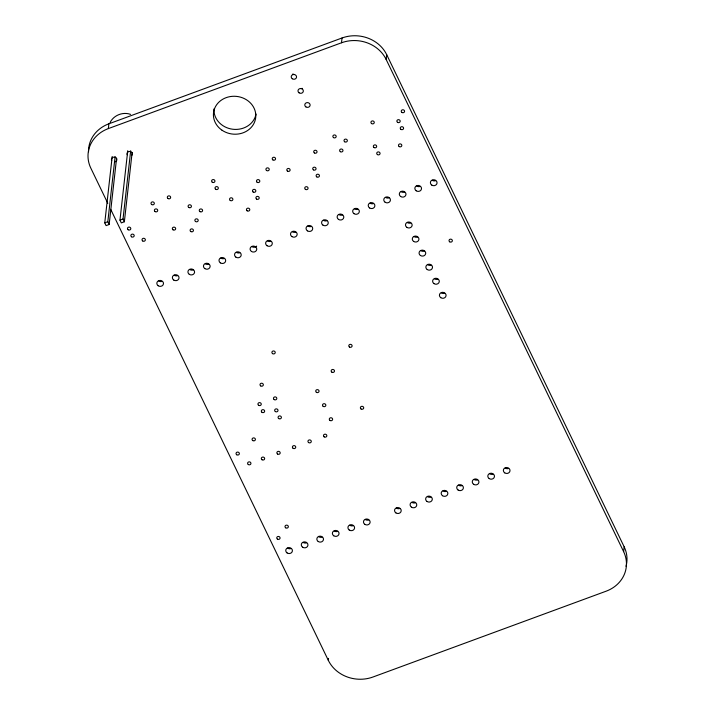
<?xml version="1.0" encoding="UTF-8"?>
<svg xmlns="http://www.w3.org/2000/svg" width="715" height="715" viewBox="0 0 715 715"><rect width="100%" height="100%" fill="white"/><g stroke="black" fill="none" stroke-linecap="round" stroke-linejoin="round"><path stroke-width="1.07" d="M107.795 203.31L90.832 168.159A33.962 30.316 6.4 0 1 108.349 128.593L108.886 123.802L342.038 37.984A33.962 30.316 6.4 0 1 386.69 54.671L624.168 546.841A33.962 30.316 6.4 0 1 626.009 566.325M116.599 158.14L109.154 224.501L106.088 225.627L104.756 222.857L112.201 156.496M109.154 224.501L107.813 221.73L115.133 156.478M132.141 152.393L124.356 221.775L121.3 222.901L119.968 220.131L127.744 150.749M124.356 221.775L123.025 219.005L130.684 150.731M108.349 128.593L341.493 42.784L342.038 37.984M110.7 209.343L328.31 660.329A33.962 30.316 6.4 0 0 372.962 677.016L606.114 591.198A33.962 30.316 6.4 0 0 623.632 551.64L386.154 59.461L386.69 54.671M328.31 660.329L328.525 658.417M623.632 551.64L624.168 546.841M110.11 122.506C113.658 115.195 123.016 111.567 130.604 114.391M104.756 222.857L107.813 221.73M119.968 220.131L123.025 219.005M368.672 519.948A3.343 2.985 6.4 0 1 365.347 519.537M353.121 525.668A3.343 2.985 6.4 0 1 349.805 525.257M306.494 542.828A3.343 2.985 6.4 0 1 303.178 542.417M322.036 537.108A3.343 2.985 6.4 0 1 318.72 536.697M177.579 275.65A3.343 2.985 6.4 0 1 174.263 275.239M256.649 246.112A3.343 2.985 6.4 0 1 251.975 246.639M270.842 241.321A3.343 2.985 6.4 0 1 267.517 240.919M295.706 232.169A3.343 2.985 6.4 0 1 292.39 231.758M311.248 226.449A3.343 2.985 6.4 0 1 307.933 226.038M326.791 220.729A3.343 2.985 6.4 0 1 323.475 220.318M342.333 215.009A3.343 2.985 6.4 0 1 339.017 214.598M357.884 209.289A3.343 2.985 6.4 0 1 354.56 208.878M373.427 203.569A3.343 2.985 6.4 0 1 370.102 203.158M388.969 197.849A3.343 2.985 6.4 0 1 385.653 197.438M415.299 502.779A3.343 2.985 6.4 0 1 411.983 502.377M430.841 497.059A3.343 2.985 6.4 0 1 427.525 496.657M493.01 474.179A3.343 2.985 6.4 0 1 489.695 473.768M88.544 151.732A33.962 30.316 6.4 0 1 108.886 123.802M341.493 42.784A33.962 30.316 6.4 0 1 386.154 59.461M162.037 281.37A3.343 2.985 6.4 0 1 158.721 280.959M256.042 114.096A21.227 18.948 6.4 0 1 232.777 129.245A21.227 18.948 6.4 0 1 213.973 108.912M294.115 74.44A2.672 2.386 6.4 0 1 292.828 73.958M127.207 154.771A2.717 2.422 6.4 0 1 129.987 151.455A2.717 2.422 6.4 0 1 131.873 155.343M111.656 160.491A2.717 2.422 6.4 0 1 113.059 157.327A2.717 2.422 6.4 0 1 116.625 158.659A2.717 2.422 6.4 0 1 115.231 161.822M461.926 485.619A3.343 2.985 6.4 0 1 458.61 485.208M446.383 491.339A3.343 2.985 6.4 0 1 443.068 490.937M444.623 293.275A3.343 2.985 6.4 0 1 441.298 292.873M302.275 88.347A2.672 2.386 6.4 0 1 300.908 88.499M337.578 531.388A3.343 2.985 6.4 0 1 334.262 530.977M290.951 548.548A3.343 2.985 6.4 0 1 287.636 548.137M404.511 192.129A3.343 2.985 6.4 0 1 401.195 191.718M508.562 468.459A3.343 2.985 6.4 0 1 505.237 468.048M477.468 479.899A3.343 2.985 6.4 0 1 474.152 479.488M435.596 180.68A3.343 2.985 6.4 0 1 432.28 180.278M420.054 186.409A3.343 2.985 6.4 0 1 416.738 185.998M399.757 508.508A3.343 2.985 6.4 0 1 396.441 508.097M410.696 222.973A3.343 2.985 6.4 0 1 407.38 222.562M417.48 237.031A3.343 2.985 6.4 0 1 414.164 236.62M424.263 251.09A3.343 2.985 6.4 0 1 420.947 250.688M431.047 265.158A3.343 2.985 6.4 0 1 427.731 264.747M437.839 279.216A3.343 2.985 6.4 0 1 434.514 278.805M208.664 264.21A3.343 2.985 6.4 0 1 205.348 263.799M224.206 258.49A3.343 2.985 6.4 0 1 220.89 258.079M239.748 252.761A3.343 2.985 6.4 0 1 236.433 252.359M193.122 269.93A3.343 2.985 6.4 0 1 189.806 269.519M333.53 137.602A1.671 1.493 6.4 0 0 336.175 136.628A1.671 1.493 6.4 0 0 333.851 135.046A1.671 1.493 6.4 0 0 333.53 137.602M442.531 495.727A3.343 2.985 6.4 0 0 447.831 493.779A3.343 2.985 6.4 0 0 443.175 490.597A3.343 2.985 6.4 0 0 442.531 495.727M364.811 524.327A3.343 2.985 6.4 0 0 370.111 522.379A3.343 2.985 6.4 0 0 365.463 519.206A3.343 2.985 6.4 0 0 364.811 524.327M151.669 204.535A1.671 1.493 6.4 0 0 154.315 203.56A1.671 1.493 6.4 0 0 151.991 201.979A1.671 1.493 6.4 0 0 151.669 204.535M349.269 530.047A3.343 2.985 6.4 0 0 354.569 528.099A3.343 2.985 6.4 0 0 349.912 524.926A3.343 2.985 6.4 0 0 349.269 530.047M212.284 182.227A1.671 1.493 6.4 0 0 214.938 181.253A1.671 1.493 6.4 0 0 212.614 179.662A1.671 1.493 6.4 0 0 212.284 182.227M302.642 547.216A3.343 2.985 6.4 0 0 307.942 545.259A3.343 2.985 6.4 0 0 303.285 542.086A3.343 2.985 6.4 0 0 302.642 547.216M272.907 159.919A1.671 1.493 6.4 0 0 275.552 158.945A1.671 1.493 6.4 0 0 273.228 157.354A1.671 1.493 6.4 0 0 272.907 159.919M318.184 541.487A3.343 2.985 6.4 0 0 323.484 539.539A3.343 2.985 6.4 0 0 318.827 536.366A3.343 2.985 6.4 0 0 318.184 541.487M167.989 198.529A1.671 1.493 6.4 0 0 170.635 197.554A1.671 1.493 6.4 0 0 168.311 195.964A1.671 1.493 6.4 0 0 167.989 198.529M397.54 122.328A1.671 1.493 6.4 0 0 400.185 121.353A1.671 1.493 6.4 0 0 397.862 119.763A1.671 1.493 6.4 0 0 397.54 122.328M344.693 141.776A1.671 1.493 6.4 0 0 347.338 140.801A1.671 1.493 6.4 0 0 345.014 139.21A1.671 1.493 6.4 0 0 344.693 141.776M173.718 280.03A3.343 2.985 6.4 0 0 179.018 278.081A3.343 2.985 6.4 0 0 174.371 274.909A3.343 2.985 6.4 0 0 173.718 280.03M287.466 171.117A1.671 1.493 6.4 0 0 290.111 170.143A1.671 1.493 6.4 0 0 287.788 168.552A1.671 1.493 6.4 0 0 287.466 171.117M235.896 257.15A3.343 2.985 6.4 0 0 241.196 255.201A3.343 2.985 6.4 0 0 236.54 252.02A3.343 2.985 6.4 0 0 235.896 257.15M257.15 182.271A1.671 1.493 6.4 0 0 259.804 181.297A1.671 1.493 6.4 0 0 257.48 179.706A1.671 1.493 6.4 0 0 257.15 182.271M251.439 251.43A3.343 2.985 6.4 0 0 256.739 249.481A3.343 2.985 6.4 0 0 252.082 246.3A3.343 2.985 6.4 0 0 251.439 251.43M128.146 229.756A1.671 1.493 6.4 0 0 130.791 228.782A1.671 1.493 6.4 0 0 128.468 227.191A1.671 1.493 6.4 0 0 128.146 229.756M266.981 245.71A3.343 2.985 6.4 0 0 272.281 243.761A3.343 2.985 6.4 0 0 267.625 240.58A3.343 2.985 6.4 0 0 266.981 245.71M188.76 207.448A1.671 1.493 6.4 0 0 191.414 206.465A1.671 1.493 6.4 0 0 189.082 204.883A1.671 1.493 6.4 0 0 188.76 207.448M291.854 236.558A3.343 2.985 6.4 0 0 297.154 234.6A3.343 2.985 6.4 0 0 292.498 231.428A3.343 2.985 6.4 0 0 291.854 236.558M374.017 147.54A1.671 1.493 6.4 0 0 376.662 146.566A1.671 1.493 6.4 0 0 374.338 144.984A1.671 1.493 6.4 0 0 374.017 147.54M307.396 230.838A3.343 2.985 6.4 0 0 312.696 228.88A3.343 2.985 6.4 0 0 308.04 225.708A3.343 2.985 6.4 0 0 307.396 230.838M230.239 200.459A1.671 1.493 6.4 0 0 232.884 199.485A1.671 1.493 6.4 0 0 230.561 197.894A1.671 1.493 6.4 0 0 230.239 200.459M322.939 225.118A3.343 2.985 6.4 0 0 328.239 223.16A3.343 2.985 6.4 0 0 323.582 219.988A3.343 2.985 6.4 0 0 322.939 225.118M199.923 211.613A1.671 1.493 6.4 0 0 202.577 210.639A1.671 1.493 6.4 0 0 200.254 209.048A1.671 1.493 6.4 0 0 199.923 211.613M338.481 219.389A3.343 2.985 6.4 0 0 343.781 217.44A3.343 2.985 6.4 0 0 339.125 214.268A3.343 2.985 6.4 0 0 338.481 219.389M131.533 236.79A1.671 1.493 6.4 0 0 134.188 235.807A1.671 1.493 6.4 0 0 131.864 234.225A1.671 1.493 6.4 0 0 131.533 236.79M354.023 213.669A3.343 2.985 6.4 0 0 359.323 211.72A3.343 2.985 6.4 0 0 354.676 208.548A3.343 2.985 6.4 0 0 354.023 213.669M253.164 192.022A1.671 1.493 6.4 0 0 255.818 191.048A1.671 1.493 6.4 0 0 253.485 189.457A1.671 1.493 6.4 0 0 253.164 192.022M369.566 207.949A3.343 2.985 6.4 0 0 374.866 206A3.343 2.985 6.4 0 0 370.218 202.828A3.343 2.985 6.4 0 0 369.566 207.949M313.393 169.857A1.671 1.493 6.4 0 0 316.039 168.883A1.671 1.493 6.4 0 0 313.715 167.292A1.671 1.493 6.4 0 0 313.393 169.857M385.108 202.229A3.343 2.985 6.4 0 0 390.408 200.28A3.343 2.985 6.4 0 0 385.76 197.108A3.343 2.985 6.4 0 0 385.108 202.229M377.404 154.574A1.671 1.493 6.4 0 0 380.058 153.6A1.671 1.493 6.4 0 0 377.726 152.009A1.671 1.493 6.4 0 0 377.404 154.574M411.447 507.167A3.343 2.985 6.4 0 0 416.747 505.219A3.343 2.985 6.4 0 0 412.09 502.037A3.343 2.985 6.4 0 0 411.447 507.167M173.012 229.801A1.671 1.493 6.4 0 0 175.658 228.827A1.671 1.493 6.4 0 0 173.334 227.236A1.671 1.493 6.4 0 0 173.012 229.801M426.989 501.447A3.343 2.985 6.4 0 0 432.289 499.499A3.343 2.985 6.4 0 0 427.633 496.317A3.343 2.985 6.4 0 0 426.989 501.447M142.696 240.955A1.671 1.493 6.4 0 0 145.351 239.981A1.671 1.493 6.4 0 0 143.027 238.39A1.671 1.493 6.4 0 0 142.696 240.955M489.158 478.567A3.343 2.985 6.4 0 0 494.458 476.61A3.343 2.985 6.4 0 0 489.802 473.437A3.343 2.985 6.4 0 0 489.158 478.567M195.544 221.507A1.671 1.493 6.4 0 0 198.198 220.533A1.671 1.493 6.4 0 0 195.874 218.942A1.671 1.493 6.4 0 0 195.544 221.507M308.621 442.576A1.671 1.493 6.4 0 0 311.275 441.602A1.671 1.493 6.4 0 0 308.943 440.011A1.671 1.493 6.4 0 0 308.621 442.576M158.176 285.75A3.343 2.985 6.4 0 0 163.476 283.801A3.343 2.985 6.4 0 0 158.828 280.629A3.343 2.985 6.4 0 0 158.176 285.75M316.79 176.882A1.671 1.493 6.4 0 0 319.435 175.908A1.671 1.493 6.4 0 0 317.111 174.326A1.671 1.493 6.4 0 0 316.79 176.882M399.167 146.566A1.671 1.493 6.4 0 0 401.812 145.592A1.671 1.493 6.4 0 0 399.488 144.001A1.671 1.493 6.4 0 0 399.167 146.566M222.016 130.219A21.227 18.948 6.4 0 0 255.675 117.832A21.227 18.948 6.4 0 0 226.128 97.66A21.227 18.948 6.4 0 0 222.016 130.219M395.896 512.887A3.343 2.985 6.4 0 0 401.195 510.939A3.343 2.985 6.4 0 0 396.548 507.757A3.343 2.985 6.4 0 0 395.896 512.887M431.744 185.069A3.343 2.985 6.4 0 0 437.044 183.12A3.343 2.985 6.4 0 0 432.387 179.939A3.343 2.985 6.4 0 0 431.744 185.069M406.835 227.352A3.343 2.985 6.4 0 0 412.135 225.404A3.343 2.985 6.4 0 0 407.487 222.222A3.343 2.985 6.4 0 0 406.835 227.352M413.628 241.411A3.343 2.985 6.4 0 0 418.927 239.462A3.343 2.985 6.4 0 0 414.271 236.29A3.343 2.985 6.4 0 0 413.628 241.411M420.411 255.478A3.343 2.985 6.4 0 0 425.711 253.53A3.343 2.985 6.4 0 0 421.055 250.348A3.343 2.985 6.4 0 0 420.411 255.478M427.195 269.537A3.343 2.985 6.4 0 0 432.495 267.589A3.343 2.985 6.4 0 0 427.838 264.416A3.343 2.985 6.4 0 0 427.195 269.537M433.978 283.605A3.343 2.985 6.4 0 0 439.278 281.647A3.343 2.985 6.4 0 0 434.622 278.475A3.343 2.985 6.4 0 0 433.978 283.605M252.744 440.565A1.671 1.493 6.4 0 0 255.389 439.591A1.671 1.493 6.4 0 0 253.065 438A1.671 1.493 6.4 0 0 252.744 440.565M324.163 436.856A1.671 1.493 6.4 0 0 326.818 435.882A1.671 1.493 6.4 0 0 324.485 434.291A1.671 1.493 6.4 0 0 324.163 436.856M440.762 297.663A3.343 2.985 6.4 0 0 446.062 295.715A3.343 2.985 6.4 0 0 441.414 292.533A3.343 2.985 6.4 0 0 440.762 297.663M261.994 412.323A1.671 1.493 6.4 0 0 264.639 411.348A1.671 1.493 6.4 0 0 262.316 409.758A1.671 1.493 6.4 0 0 261.994 412.323M258.598 405.289A1.671 1.493 6.4 0 0 261.252 404.315A1.671 1.493 6.4 0 0 258.928 402.724A1.671 1.493 6.4 0 0 258.598 405.289M190.78 231.544A1.671 1.493 6.4 0 0 193.425 230.57A1.671 1.493 6.4 0 0 191.102 228.979A1.671 1.493 6.4 0 0 190.78 231.544M272.576 353.63A1.671 1.493 6.4 0 0 275.221 352.656A1.671 1.493 6.4 0 0 272.898 351.065A1.671 1.493 6.4 0 0 272.576 353.63M305.412 189.35A1.671 1.493 6.4 0 0 308.058 188.376A1.671 1.493 6.4 0 0 305.734 186.785A1.671 1.493 6.4 0 0 305.412 189.35M449.699 241.813A1.671 1.493 6.4 0 0 452.345 240.83A1.671 1.493 6.4 0 0 450.021 239.248A1.671 1.493 6.4 0 0 449.699 241.813M361.048 408.98A1.671 1.493 6.4 0 0 363.703 408.006A1.671 1.493 6.4 0 0 361.379 406.415A1.671 1.493 6.4 0 0 361.048 408.98M248.284 464.527A1.671 1.493 6.4 0 0 250.929 463.552A1.671 1.493 6.4 0 0 248.606 461.962A1.671 1.493 6.4 0 0 248.284 464.527M299.076 92.816A2.672 2.386 6.4 0 0 303.321 91.252A2.672 2.386 6.4 0 0 299.594 88.714A2.672 2.386 6.4 0 0 299.076 92.816M316.396 392.303A1.671 1.493 6.4 0 0 319.042 391.328A1.671 1.493 6.4 0 0 316.718 389.738A1.671 1.493 6.4 0 0 316.396 392.303M292.292 78.748A2.672 2.386 6.4 0 0 296.537 77.193A2.672 2.386 6.4 0 0 292.81 74.655A2.672 2.386 6.4 0 0 292.292 78.748M323.18 406.361A1.671 1.493 6.4 0 0 325.834 405.387A1.671 1.493 6.4 0 0 323.502 403.796A1.671 1.493 6.4 0 0 323.18 406.361M401.919 112.434A1.671 1.493 6.4 0 0 404.565 111.46A1.671 1.493 6.4 0 0 402.241 109.869A1.671 1.493 6.4 0 0 401.919 112.434M371.603 123.588A1.671 1.493 6.4 0 0 374.258 122.614A1.671 1.493 6.4 0 0 371.934 121.023A1.671 1.493 6.4 0 0 371.603 123.588M458.074 490.007A3.343 2.985 6.4 0 0 463.374 488.05A3.343 2.985 6.4 0 0 458.717 484.877A3.343 2.985 6.4 0 0 458.074 490.007M329.964 420.429A1.671 1.493 6.4 0 0 332.618 419.446A1.671 1.493 6.4 0 0 330.285 417.864A1.671 1.493 6.4 0 0 329.964 420.429M285.678 527.804A1.671 1.493 6.4 0 0 288.333 526.821A1.671 1.493 6.4 0 0 286 525.239A1.671 1.493 6.4 0 0 285.678 527.804M236.71 454.749A1.671 1.493 6.4 0 0 239.355 453.775A1.671 1.493 6.4 0 0 237.031 452.184A1.671 1.493 6.4 0 0 236.71 454.749M274.14 399.569A1.671 1.493 6.4 0 0 276.794 398.595A1.671 1.493 6.4 0 0 274.471 397.004A1.671 1.493 6.4 0 0 274.14 399.569M247.122 210.8A1.671 1.493 6.4 0 0 249.776 209.826A1.671 1.493 6.4 0 0 247.444 208.244A1.671 1.493 6.4 0 0 247.122 210.8M260.68 385.903A1.671 1.493 6.4 0 0 263.334 384.929A1.671 1.493 6.4 0 0 261.002 383.338A1.671 1.493 6.4 0 0 260.68 385.903M277.42 539.119A1.671 1.493 6.4 0 0 280.066 538.145A1.671 1.493 6.4 0 0 277.742 536.554A1.671 1.493 6.4 0 0 277.42 539.119M305.868 106.875A2.672 2.386 6.4 0 0 310.104 105.32A2.672 2.386 6.4 0 0 306.377 102.772A2.672 2.386 6.4 0 0 305.868 106.875M333.726 535.767A3.343 2.985 6.4 0 0 339.026 533.819A3.343 2.985 6.4 0 0 334.37 530.646A3.343 2.985 6.4 0 0 333.726 535.767M287.099 552.936A3.343 2.985 6.4 0 0 292.399 550.979A3.343 2.985 6.4 0 0 287.743 547.806A3.343 2.985 6.4 0 0 287.099 552.936M400.659 196.509A3.343 2.985 6.4 0 0 405.959 194.56A3.343 2.985 6.4 0 0 401.303 191.379A3.343 2.985 6.4 0 0 400.659 196.509M314.377 152.93A1.671 1.493 6.4 0 0 317.031 151.955A1.671 1.493 6.4 0 0 314.707 150.365A1.671 1.493 6.4 0 0 314.377 152.93M504.701 472.838A3.343 2.985 6.4 0 0 510.001 470.89A3.343 2.985 6.4 0 0 505.353 467.717A3.343 2.985 6.4 0 0 504.701 472.838M256.56 199.056A1.671 1.493 6.4 0 0 259.205 198.073A1.671 1.493 6.4 0 0 256.882 196.491A1.671 1.493 6.4 0 0 256.56 199.056M473.616 484.287A3.343 2.985 6.4 0 0 478.916 482.33A3.343 2.985 6.4 0 0 474.26 479.157A3.343 2.985 6.4 0 0 473.616 484.287M416.202 190.789A3.343 2.985 6.4 0 0 421.501 188.84A3.343 2.985 6.4 0 0 416.845 185.659A3.343 2.985 6.4 0 0 416.202 190.789M275.346 411.545A1.671 1.493 6.4 0 0 278.001 410.571A1.671 1.493 6.4 0 0 275.668 408.98A1.671 1.493 6.4 0 0 275.346 411.545M349.456 347.016A1.671 1.493 6.4 0 0 352.102 346.042A1.671 1.493 6.4 0 0 349.778 344.451A1.671 1.493 6.4 0 0 349.456 347.016M204.812 268.59A3.343 2.985 6.4 0 0 210.112 266.641A3.343 2.985 6.4 0 0 205.455 263.46A3.343 2.985 6.4 0 0 204.812 268.59M220.354 262.87A3.343 2.985 6.4 0 0 225.654 260.921A3.343 2.985 6.4 0 0 220.998 257.74A3.343 2.985 6.4 0 0 220.354 262.87M293.079 448.296A1.671 1.493 6.4 0 0 295.733 447.322A1.671 1.493 6.4 0 0 293.4 445.731A1.671 1.493 6.4 0 0 293.079 448.296M277.536 454.016A1.671 1.493 6.4 0 0 280.182 453.042A1.671 1.493 6.4 0 0 277.858 451.451A1.671 1.493 6.4 0 0 277.536 454.016M278.743 418.579A1.671 1.493 6.4 0 0 281.388 417.605A1.671 1.493 6.4 0 0 279.065 416.014A1.671 1.493 6.4 0 0 278.743 418.579M331.823 372.131A1.671 1.493 6.4 0 0 334.477 371.156A1.671 1.493 6.4 0 0 332.153 369.566A1.671 1.493 6.4 0 0 331.823 372.131M261.994 459.736A1.671 1.493 6.4 0 0 264.639 458.762A1.671 1.493 6.4 0 0 262.316 457.171A1.671 1.493 6.4 0 0 261.994 459.736M189.269 274.31A3.343 2.985 6.4 0 0 194.569 272.361A3.343 2.985 6.4 0 0 189.913 269.189A3.343 2.985 6.4 0 0 189.269 274.31M155.057 211.569A1.671 1.493 6.4 0 0 157.711 210.594A1.671 1.493 6.4 0 0 155.387 209.003A1.671 1.493 6.4 0 0 155.057 211.569M266.588 170.519A1.671 1.493 6.4 0 0 269.233 169.544A1.671 1.493 6.4 0 0 266.909 167.962A1.671 1.493 6.4 0 0 266.588 170.519M215.68 189.261A1.671 1.493 6.4 0 0 218.325 188.286A1.671 1.493 6.4 0 0 216.002 186.695A1.671 1.493 6.4 0 0 215.68 189.261M400.927 129.361A1.671 1.493 6.4 0 0 403.582 128.378A1.671 1.493 6.4 0 0 401.249 126.796A1.671 1.493 6.4 0 0 400.927 129.361M340.313 151.669A1.671 1.493 6.4 0 0 342.959 150.695A1.671 1.493 6.4 0 0 340.635 149.104A1.671 1.493 6.4 0 0 340.313 151.669"/></g></svg>
